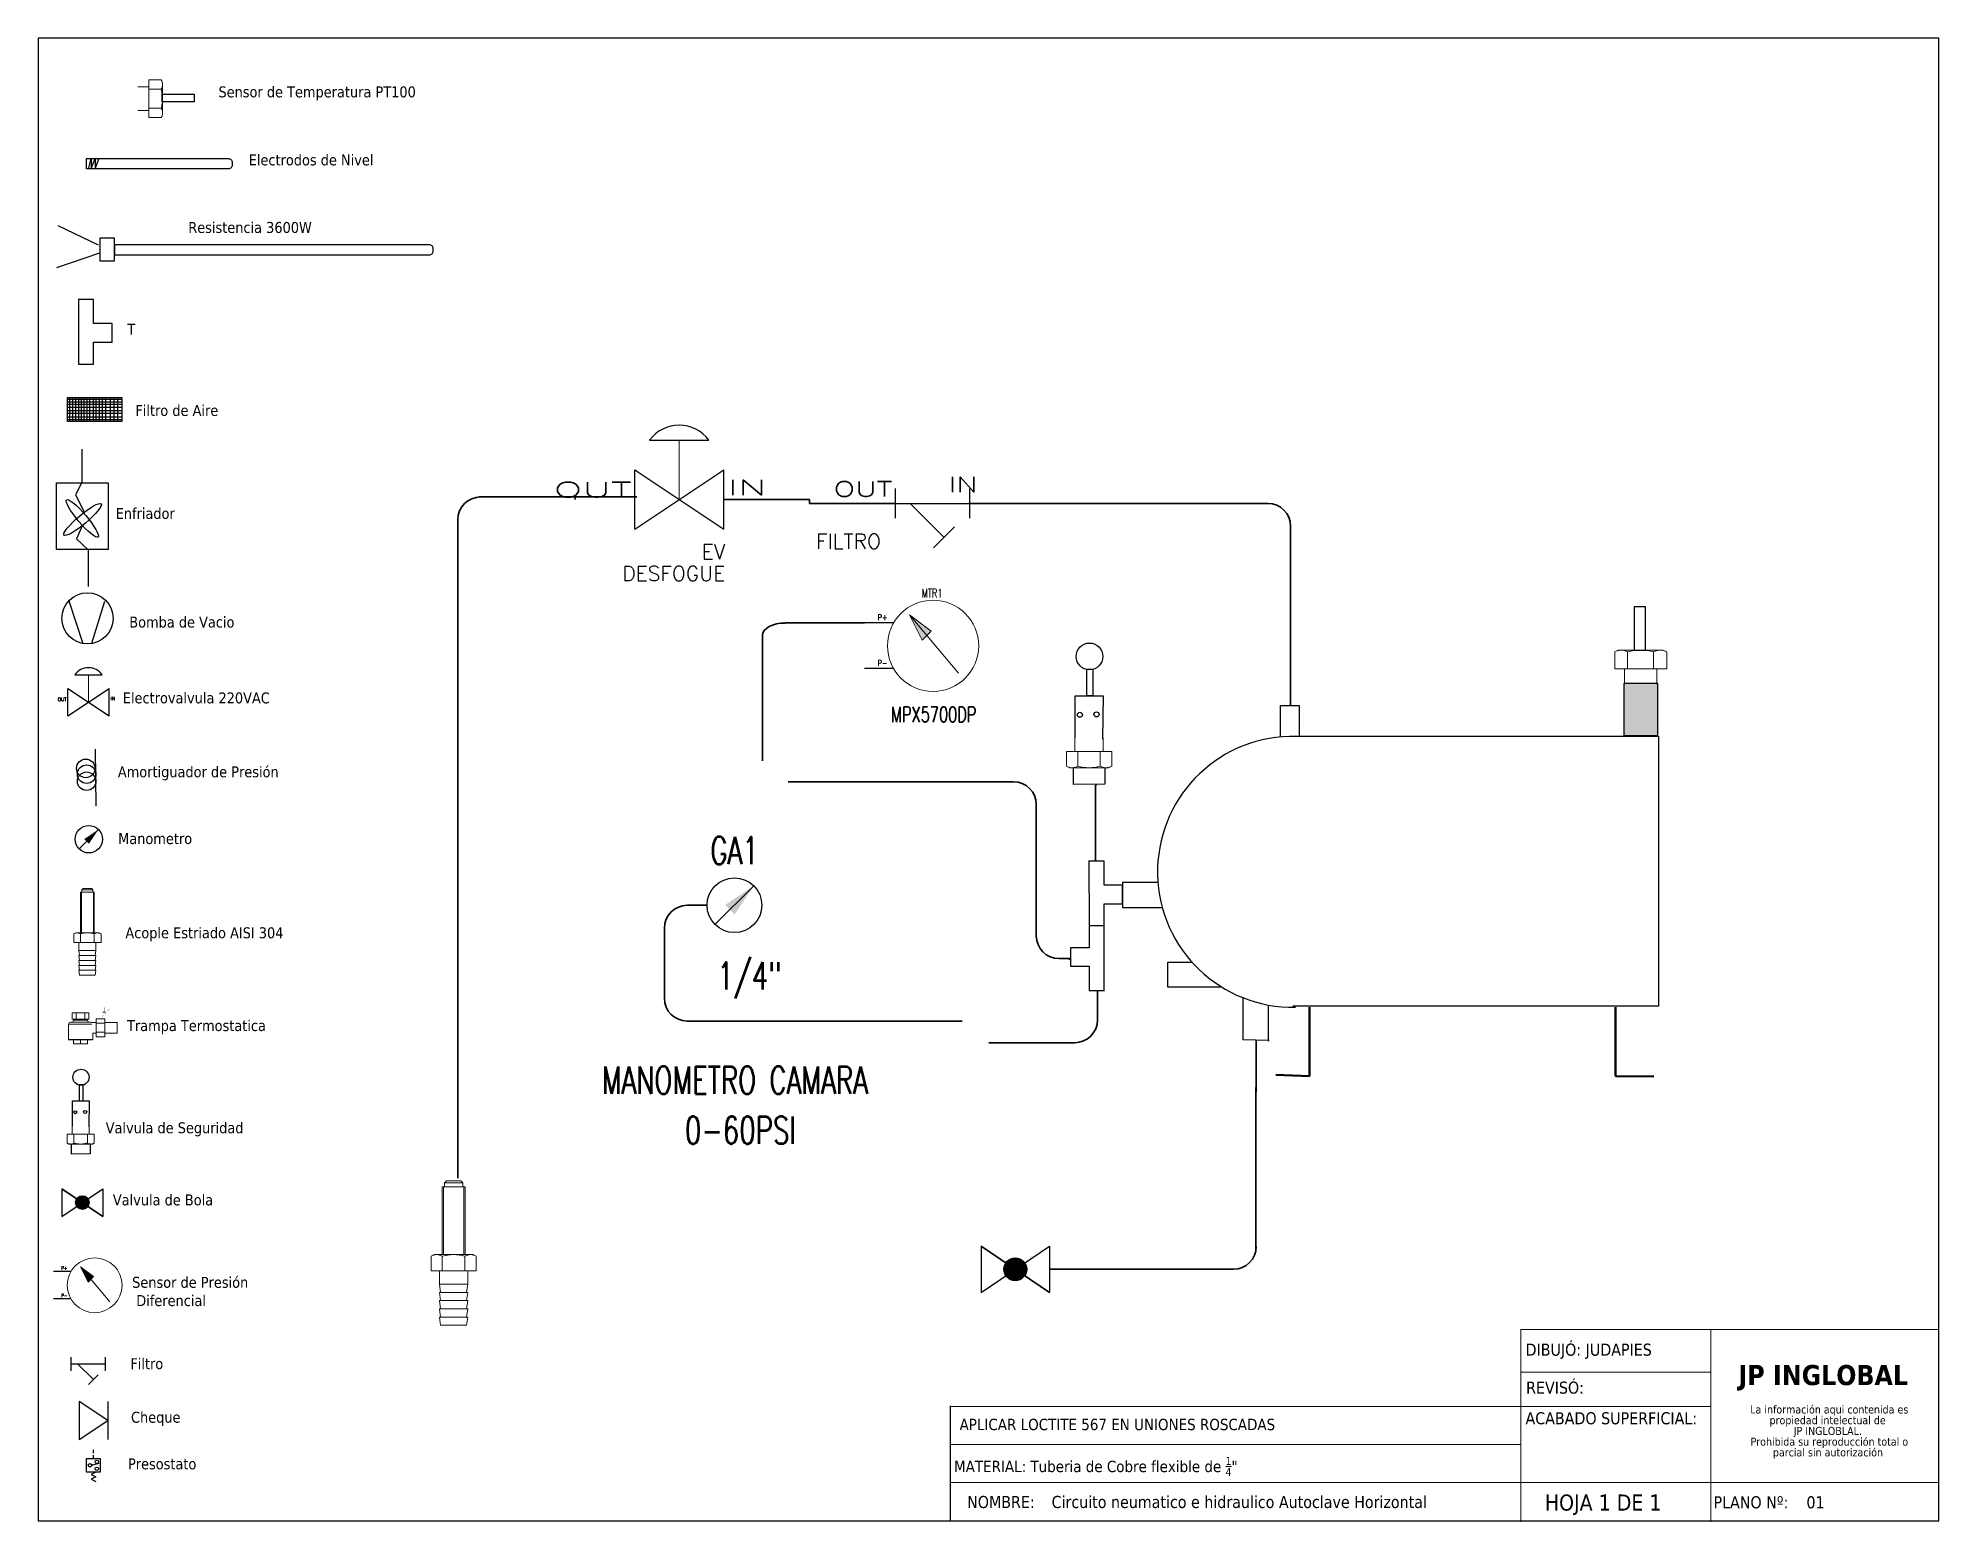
# Model space of a CAD drawing. Header units: millimetres. Extents: x 15 to 265, y 10 to 205.
import ezdxf
from ezdxf.enums import TextEntityAlignment as Align

# ---------------------------------------------------------------- set-up
doc = ezdxf.new("R2010")
doc.units = ezdxf.units.MM
doc.linetypes.add('CENTERX2', pattern=[20.32, 12.7, -2.54, 2.54, -2.54])
for name, color, linetype in [('CONTORNO', 179, 'Continuous'), ('DESC', 250, 'Continuous'), ('SYMS', 7, 'Continuous'), ('TAGS', 250, 'Continuous'), ('TERMS', 123, 'Continuous'), ('WIRENO', 250, 'Continuous')]:
    doc.layers.add(name, color=color, linetype=linetype)
doc.layers.add('WIRES', color=7, linetype='Continuous', lineweight=35)
doc.styles.add('SLDTEXTSTYLE0', font='tahoma.ttf')
doc.styles.add('SLDTEXTSTYLE1', font='')
doc.styles.get("Standard").update_dxf_attribs({"font": 'tahoma.ttf'})
doc.styles.add('WD', font='romans.shx')
doc.styles.get('SLDTEXTSTYLE1').set_extended_font_data('Tahoma', bold=True)

# ---------------------------------------------------------------- blocks, each defined once
blk = doc.blocks.new('SW_NOTE_2')
at = {"layer": 'CONTORNO', "color": 0, "char_height": 1.0583, "attachment_point": 2, "style": 'SLDTEXTSTYLE0'}
for s, insert in [('La información aqui contenida es ', (10.29, 1.34)), ('propiedad intelectual de', (10.08, -0.07)), ('JP INGLOBLAL.', (10.1, -1.48)), ('Prohibida su reproducción total o ', (10.3, -2.89)), ('parcial sin autorización', (10.12, -4.3))]:
    blk.add_mtext(s, dxfattribs=dict(at, insert=insert))
blk = doc.blocks.new('HGVA1_DIAPHRAGM_VALVE2')
at = {"color": 7, "linetype": 'Continuous', "lineweight": 0, "ltscale": 3.2258}
for p, q in [((-0.25, 0.5), (0.25, 0.5)), ((0, 0), (0, 0.5))]:
    blk.add_line(p, q, dxfattribs=at)
for p, q in [((-0.375, -0.25), (-0.375, 0.25)), ((-0.375, -0.25), (0.375, 0.25)), ((-0.375, 0.25), (0.375, -0.25)), ((0.375, -0.25), (0.375, 0.25))]:
    blk.add_line(p, q)
at = {"ltscale": 25.4, "flags": 128}
blk.add_lwpolyline([(0.25, 0.5, 0.5), (-0.25, 0.5)], format="xyb", close=True, dxfattribs=at)
at = {"style": 'WD', "flags": 1}
for tag, p in [('INST', (-0.469, 0.748)), ('LOC', (-0.469, 0.587)), ('TAG1', (-0.469, 0.378))]:
    blk.add_attdef(tag, text='', height=0.125, dxfattribs=at).set_placement(p, align=Align.RIGHT)
at = {"style": 'WD'}
blk.add_attdef('XREF', text='', height=0.0625, rotation=0.0625, dxfattribs=at).set_placement((0.518, 0.271), align=Align.TOP_CENTER)
blk.add_attdef('TERM01', text='', height=0.0625, dxfattribs=at).set_placement((-0.399, 0.018), align=Align.RIGHT)
for tag, p, height in [('X4TERM01', (-0.375, 0), 0.005), ('X1TERM02', (0.375, 0), 0.005), ('TERM02', (0.406, 0.036), 0.0625), ('RATING1', (0.388, -0.162), 0.125), ('DESC1', (0.388, -0.378), 0.125), ('DESC2', (0.388, -0.562), 0.125), ('DESC3', (0.388, -0.752), 0.125), ('WDTAGALT', (0.388, -0.907), 0.125)]:
    blk.add_attdef(tag, p, '', height=height, dxfattribs=at)
at = {"style": 'WD', "flags": 1}
for tag, p in [('WDTYPE', (-0.154, -0.127)), ('FAMILY', (-0.143, -0.17)), ('CAT', (-0.143, -0.215)), ('MFG', (-0.141, -0.246)), ('ASSYCODE', (-0.113, -0.275))]:
    blk.add_attdef(tag, text='', height=0.01, dxfattribs=at).set_placement(p, align=Align.CENTER)
blk = doc.blocks.new('HST1_STRAINER_Y_TYPE')
at = {"ltscale": 3.2258}
for p, q in [((0, 0.125), (0, -0.125)), ((0.625, 0.125), (0.625, -0.125)), ((0, 0), (0.625, 0)), ((0.125, 0), (0.412, -0.287)), ((0.324, -0.376), (0.501, -0.199))]:
    blk.add_line(p, q, dxfattribs=at)
at = {"style": 'WD', "flags": 1}
for tag, height, p in [('INST', 0.125, (0.33, 0.71)), ('LOC', 0.125, (0.306, 0.549)), ('TAG1', 0.125, (0.324, 0.34)), ('FAMILY', 0.01, (1.09, 0.044)), ('CAT', 0.01, (1.09, -0.001)), ('WDTYPE', 0.01, (1.102, -0.093)), ('MFG', 0.01, (1.092, -0.032)), ('ASSYCODE', 0.01, (1.12, -0.061))]:
    blk.add_attdef(tag, text='', height=height, dxfattribs=at).set_placement(p, align=Align.CENTER)
at = {"style": 'WD'}
for tag, height, p in [('WDTAGALT', 0.125, (0.035, 0.2)), ('TERM01', 0.0625, (-0.024, 0.018))]:
    blk.add_attdef(tag, text='', height=height, dxfattribs=at).set_placement(p, align=Align.RIGHT)
for tag, p, height in [('RATING1', (0.6, 0.18), 0.125), ('X4TERM01', (0, 0), 0.005), ('X1TERM03', (0.625, 0), 0.005), ('TERM03', (0.632, 0.013), 0.0625), ('DESC1', (-0.666, -0.258), 0.125), ('DESC2', (-0.666, -0.442), 0.125), ('X8TERM02', (0.412, -0.287), 0.005), ('TERM02', (0.447, -0.365), 0.0625), ('DESC3', (-0.666, -0.632), 0.125)]:
    blk.add_attdef(tag, p, '', height=height, dxfattribs=at)
blk.add_attdef('XREF', text='', height=0.0625, rotation=0.0625, dxfattribs=at).set_placement((0.649, -0.434), align=Align.TOP_CENTER)
blk = doc.blocks.new('PT100')
at = {"color": 7, "linetype": 'Continuous', "lineweight": 15}
for p, q in [((12.526, 10.857), (12.429, 10.857)), ((12.633, 10.919), (12.526, 10.919)), ((12.526, 10.919), (12.526, 10.837)), ((12.645, 10.897), (12.633, 10.919)), ((12.645, 10.878), (12.645, 10.897)), ((12.645, 10.754), (12.645, 10.878)), ((12.633, 10.837), (12.526, 10.837)), ((12.526, 10.837), (12.526, 10.672)), ((12.645, 10.631), (12.645, 10.754)), ((12.429, 10.652), (12.526, 10.652)), ((12.633, 10.672), (12.526, 10.672)), ((12.526, 10.672), (12.526, 10.589)), ((12.633, 10.589), (12.645, 10.612)), ((12.645, 10.612), (12.645, 10.631)), ((12.633, 10.589), (12.526, 10.589))]:
    blk.add_line(p, q, dxfattribs=at)
blk.add_lwpolyline([(12.642, 10.794), (12.922, 10.794), (12.922, 10.726), (12.642, 10.726)], close=True)
for points, knots in [([(12.633, 10.919), (12.637, 10.913), (12.64, 10.906), (12.644, 10.892), (12.645, 10.885), (12.645, 10.878)], [0, 0, 0, 0, 0.5, 0.5, 1, 1, 1, 1]), ([(12.645, 10.878), (12.645, 10.875), (12.645, 10.871), (12.644, 10.864), (12.643, 10.861), (12.64, 10.85), (12.637, 10.844), (12.633, 10.837)], [0, 0, 0, 0, 0.25, 0.25, 0.5, 0.5, 1, 1, 1, 1]), ([(12.645, 10.754), (12.645, 10.768), (12.644, 10.782), (12.64, 10.81), (12.637, 10.824), (12.633, 10.837)], [0, 0, 0, 0, 0.5, 0.5, 1, 1, 1, 1]), ([(12.633, 10.672), (12.637, 10.685), (12.64, 10.699), (12.644, 10.727), (12.645, 10.74), (12.645, 10.754)], [0, 0, 0, 0, 0.5, 0.5, 1, 1, 1, 1]), ([(12.633, 10.672), (12.637, 10.665), (12.64, 10.658), (12.644, 10.645), (12.645, 10.638), (12.645, 10.631)], [0, 0, 0, 0, 0.5, 0.5, 1, 1, 1, 1]), ([(12.645, 10.631), (12.645, 10.627), (12.645, 10.624), (12.644, 10.617), (12.643, 10.613), (12.64, 10.603), (12.637, 10.596), (12.633, 10.589)], [0, 0, 0, 0, 0.25, 0.25, 0.5, 0.5, 1, 1, 1, 1])]:
    blk.add_open_spline(points, degree=3, knots=knots, dxfattribs=at)
blk = doc.blocks.new('HGVA1_BALL_VALVE')
h = blk.add_hatch(color=256)
edge = h.paths.add_edge_path()
edge.add_arc((0, 0), 0.125, 0, 360)
at = {"ltscale": 3.2258}
for p, q in [((-0.375, 0.254), (0.375, -0.254)), ((-0.375, -0.254), (0.375, 0.254)), ((-0.375, 0.254), (-0.375, -0.254)), ((0.375, 0.254), (0.375, -0.254))]:
    blk.add_line(p, q, dxfattribs=at)
at = {"ltscale": 25.4, "flags": 128}
blk.add_lwpolyline([(0.375, 0.254), (0.375, -0.254), (-0.375, 0.254), (-0.375, -0.254)], close=True, dxfattribs=at)
at = {"ltscale": 3.2258}
blk.add_circle((0, 0), 0.125, dxfattribs=at)
at = {"ltscale": 25.4}
blk.add_circle((0, 0), 0.125, dxfattribs=at)
at = {"style": 'WD', "flags": 1}
for tag, height, p in [('LOC', 0.125, (0.011, 0.516)), ('INST', 0.125, (0.028, 0.678)), ('TAG1', 0.125, (0, 0.307)), ('FAMILY', 0.01, (-0.482, -0.121)), ('WDTYPE', 0.01, (-0.475, -0.062)), ('CAT', 0.01, (-0.482, -0.165)), ('MFG', 0.01, (-0.481, -0.197)), ('ASSYCODE', 0.01, (-0.453, -0.226))]:
    blk.add_attdef(tag, text='', height=height, dxfattribs=at).set_placement(p, align=Align.CENTER)
at = {"style": 'WD'}
blk.add_attdef('XREF', text='', height=0.0625, rotation=0.0625, dxfattribs=at).set_placement((0.541, 0.293), align=Align.TOP_CENTER)
blk.add_attdef('TERM01', text='', height=0.0625, dxfattribs=at).set_placement((-0.399, 0.018), align=Align.RIGHT)
for tag, p, height in [('X4TERM01', (-0.375, 0), 0.005), ('X8TERM02', (0, 0), 0.005), ('TERM02', (0.052, -0.037), 0.0625), ('X1TERM03', (0.375, 0), 0.005), ('TERM03', (0.406, 0.036), 0.0625), ('RATING1', (0.409, -0.162), 0.125), ('DESC1', (0.409, -0.341), 0.125), ('DESC2', (0.409, -0.525), 0.125), ('DESC3', (0.409, -0.715), 0.125), ('WDTAGALT', (0.409, -0.873), 0.125)]:
    blk.add_attdef(tag, p, '', height=height, dxfattribs=at)
blk = doc.blocks.new('HME1_PRESS_M')
blk.add_line((0.0361, -0.0879), (0.2129, 0.0889))
blk.add_circle((0.125, 0), 0.125)
blk.add_solid([(0.0821, 0.0015), (0.1255, -0.0419), (0.2129, 0.0889)])
at = {"style": 'WD', "width": 0.7}
for tag, p in [('INST', (0.125, 0.5)), ('LOC', (0.125, 0.3438)), ('TAG1', (0.125, 0.1875)), ('DESC1', (0.125, -0.3438)), ('DESC2', (0.125, -0.5)), ('DESC3', (0.125, -0.6562)), ('WDTAGALT', (0.125, -0.8125))]:
    blk.add_attdef(tag, text='', height=0.125, dxfattribs=at).set_placement(p, align=Align.CENTER)
blk.add_attdef('TERM01', text='', height=0.0625, dxfattribs=at).set_placement((-0.0322, 0.0313), align=Align.RIGHT)
for tag, p, height in [('TERM02', (0.2803, 0.0313), 0.0625), ('RATING1', (0.2812, -0.1875), 0.125)]:
    blk.add_attdef(tag, p, '', height=height, dxfattribs=at)
at = {"style": 'WD'}
for tag, p, height, flags in [('X4TERM01', (0, 0), 0.005, 1), ('WDTYPE', (0.0625, 0.0625), 0.01, 1), ('WDBLKNAM', (0.1342, 0.0008), 0.01, 9), ('X1TERM02', (0.248, 0), 0.005, 1), ('FAMILY', (0.1303, -0.0348), 0.01, 9)]:
    blk.add_attdef(tag, p, '', height=height, dxfattribs=dict(at, flags=flags))
blk.add_attdef('XREF', text='', height=0.0625, dxfattribs=at).set_placement((-0.0312, -0.125), align=Align.RIGHT)
at = {"linetype": 'Continuous', "style": 'WD', "flags": 9}
for tag, p in [('MFG', (0.1283, -0.0855)), ('CAT', (0.1303, -0.066)), ('ASSYCODE', (0.1305, -0.1028))]:
    blk.add_attdef(tag, p, '', height=0.01, dxfattribs=at)
blk = doc.blocks.new('Acople Estriado')
at = {"color": 7, "linetype": 'Continuous', "lineweight": 15}
for p, q in [((6.78, 5.633), (6.78, 5.138)), ((6.78, 5.633), (6.947, 5.633)), ((6.811, 5.678), (6.796, 5.663)), ((6.796, 5.663), (6.796, 5.633)), ((6.931, 5.663), (6.796, 5.663)), ((6.811, 5.678), (6.916, 5.678)), ((6.931, 5.663), (6.916, 5.678)), ((6.931, 5.633), (6.931, 5.663)), ((6.947, 5.138), (6.947, 5.633)), ((6.721, 5.138), (6.699, 5.126)), ((6.699, 5.126), (6.699, 5.019)), ((6.699, 5.019), (6.781, 5.019)), ((6.74, 5.138), (6.721, 5.138)), ((6.864, 5.138), (6.74, 5.138)), ((6.761, 5.019), (6.761, 4.922)), ((6.781, 5.126), (6.781, 5.019)), ((6.781, 5.019), (6.946, 5.019)), ((6.988, 5.138), (6.864, 5.138)), ((6.946, 5.126), (6.946, 5.019)), ((6.946, 5.019), (7.029, 5.019)), ((6.967, 4.922), (6.967, 5.019)), ((7.007, 5.138), (6.988, 5.138)), ((7.029, 5.126), (7.007, 5.138)), ((7.029, 5.126), (7.029, 5.019)), ((6.761, 4.922), (6.769, 4.862)), ((6.864, 4.922), (6.761, 4.922)), ((6.761, 4.862), (6.769, 4.802)), ((6.864, 4.862), (6.761, 4.862)), ((6.967, 4.922), (6.864, 4.922)), ((6.967, 4.862), (6.864, 4.862)), ((6.959, 4.862), (6.967, 4.922)), ((6.959, 4.802), (6.967, 4.862)), ((6.761, 4.802), (6.769, 4.742)), ((6.864, 4.802), (6.761, 4.802)), ((6.761, 4.742), (6.769, 4.682)), ((6.864, 4.742), (6.761, 4.742)), ((6.967, 4.802), (6.864, 4.802)), ((6.967, 4.742), (6.864, 4.742)), ((6.959, 4.742), (6.967, 4.802)), ((6.959, 4.682), (6.967, 4.742)), ((6.761, 4.682), (6.769, 4.622)), ((6.864, 4.682), (6.761, 4.682)), ((6.864, 4.622), (6.769, 4.622)), ((6.967, 4.682), (6.864, 4.682)), ((6.959, 4.622), (6.864, 4.622)), ((6.959, 4.622), (6.967, 4.682))]:
    blk.add_line(p, q, dxfattribs=at)
at = {"color": 7, "linetype": 'Continuous', "lineweight": 0}
for p, q in [((6.79, 5.633), (6.79, 5.138)), ((6.938, 5.633), (6.938, 5.138))]:
    blk.add_line(p, q, dxfattribs=at)
at = {"color": 7, "linetype": 'Continuous', "lineweight": 15}
for points, knots in [([(6.699, 5.126), (6.706, 5.13), (6.712, 5.133), (6.726, 5.137), (6.733, 5.138), (6.74, 5.138)], [0, 0, 0, 0, 0.5, 0.5, 1, 1, 1, 1]), ([(6.74, 5.138), (6.744, 5.138), (6.747, 5.138), (6.754, 5.137), (6.757, 5.136), (6.768, 5.133), (6.775, 5.13), (6.781, 5.126)], [0, 0, 0, 0, 0.25, 0.25, 0.5, 0.5, 1, 1, 1, 1]), ([(6.864, 5.138), (6.85, 5.138), (6.836, 5.137), (6.808, 5.133), (6.795, 5.13), (6.781, 5.126)], [0, 0, 0, 0, 0.5, 0.5, 1, 1, 1, 1]), ([(6.946, 5.126), (6.933, 5.13), (6.919, 5.133), (6.892, 5.137), (6.878, 5.138), (6.864, 5.138)], [0, 0, 0, 0, 0.5, 0.5, 1, 1, 1, 1]), ([(6.946, 5.126), (6.953, 5.13), (6.96, 5.133), (6.974, 5.137), (6.981, 5.138), (6.988, 5.138)], [0, 0, 0, 0, 0.5, 0.5, 1, 1, 1, 1]), ([(6.988, 5.138), (6.991, 5.138), (6.995, 5.138), (7.002, 5.137), (7.005, 5.136), (7.015, 5.133), (7.022, 5.13), (7.029, 5.126)], [0, 0, 0, 0, 0.25, 0.25, 0.5, 0.5, 1, 1, 1, 1])]:
    blk.add_open_spline(points, degree=3, knots=knots, dxfattribs=at)
blk = doc.blocks.new('Trampo')
for points in [[(117.7, 258.3), (117.2, 257.8), (116.2, 257.8), (115.7, 257.3), (115.7, 256.3), (117.7, 256.3), (117.7, 256.3), (115.6, 256.3), (115.6, 257.3), (116.2, 257.9), (117.2, 257.9), (117.7, 258.4), (117.7, 258.9), (117.2, 259.3), (116.2, 259.3), (115.7, 258.8), (115.6, 258.9), (116.2, 259.4), (117.2, 259.4), (117.7, 258.9)], [(117.2, 260.5), (116.2, 260.5), (116.2, 260.5), (116.6, 260.5), (116.6, 263.5), (116.2, 263), (116.1, 263.1), (116.7, 263.6), (116.7, 263.6), (116.7, 260.5), (117.2, 260.5)], [(119.7, 262.2), (119, 260.7), (118.9, 260.7), (119.6, 262.2)], [(120.5, 262.2), (119.7, 260.7), (119.6, 260.7), (120.4, 262.2)]]:
    blk.add_hatch(color=7).paths.add_polyline_path(points)
at = {"color": 7, "linetype": 'Continuous', "lineweight": 15}
for points in [[(90.5, 251.1), (90.5, 239.8), (90.5, 239.8)], [(92, 252.5), (106.7, 252.5), (106.7, 252.5)], [(93.1, 259.5), (105.5, 259.5), (105.5, 254.7), (93.1, 254.7)], [(93.1, 254.7), (93.1, 259.5), (93.1, 259.5)], [(94.2, 254.7), (94.2, 254), (94.2, 254)], [(96.2, 254.7), (96.2, 259.5), (96.2, 259.5)], [(102.4, 254.7), (102.4, 259.5), (102.4, 259.5)], [(104.5, 254), (104.5, 254.7), (104.5, 254.7)], [(110.7, 252.3), (107.4, 252.3), (107.4, 252.3)], [(117, 255), (110.7, 255), (110.7, 241.9), (117, 241.9)], [(117, 251.8), (110.7, 251.8), (110.7, 251.8)], [(117, 255), (117, 241.9), (117, 241.9)], [(126.1, 252.3), (117, 252.3), (117, 252.3)], [(126.1, 252.3), (126.1, 244.6), (126.1, 244.6)], [(107.9, 239.7), (90.7, 239.7), (90.7, 239.7)], [(104.5, 239.7), (104.5, 236.7), (94.2, 236.7), (94.2, 239.7)], [(99.3, 239.7), (99.3, 236.7), (99.3, 236.7)], [(108.2, 239.8), (108.2, 244.6), (108.2, 244.6)], [(108.2, 244.6), (110.7, 244.6), (110.7, 244.6)], [(117, 245.2), (110.7, 245.2), (110.7, 245.2)], [(117, 244.6), (126.1, 244.6), (126.1, 244.6)]]:
    blk.add_lwpolyline(points, dxfattribs=at)
at = {"color": 8, "linetype": 'Continuous', "lineweight": 15}
for points in [[(107.6, 251.1), (90.5, 251.1), (90.5, 251.1)], [(94.2, 254), (104.5, 254), (104.5, 254)], [(90.5, 239.8), (108.2, 239.8), (108.2, 239.8)]]:
    blk.add_lwpolyline(points, dxfattribs=at)
at = {"color": 7, "linetype": 'Continuous', "lineweight": 20}
blk.add_lwpolyline([(115.6, 260), (117.7, 260), (117.7, 260)], dxfattribs=at)
at = {"color": 7, "linetype": 'Continuous', "lineweight": 15}
for points in [[(91.9, 252.5), (91.1, 252.5), (90.5, 251.9), (90.5, 251.1)], [(92.7, 252.5), (93.5, 252.5), (94.1, 253.2), (94.1, 254)], [(104.5, 254), (104.5, 253.2), (105.1, 252.5), (105.9, 252.5)], [(107.4, 252.3), (107.1, 252.5), (106.9, 252.5), (106.6, 252.5)], [(90.5, 239.9), (90.5, 239.7), (90.6, 239.7), (90.7, 239.7)], [(107.9, 239.7), (108, 239.7), (108.1, 239.7), (108.1, 239.9)]]:
    blk.add_open_spline(points, degree=3, dxfattribs=at)
blk = doc.blocks.new('Valvula Tipo Anillo')
for p, q in [((7.88, 11.213), (7.88, 11.519)), ((7.88, 11.519), (8.084, 11.519)), ((8.084, 11.519), (8.079, 11.203))]:
    blk.add_line(p, q)
at = {"color": 7, "linetype": 'Continuous', "lineweight": 15}
for p, q in [((7.816, 11.006), (7.816, 11.113)), ((7.898, 11.113), (7.816, 11.113)), ((7.878, 11.21), (7.878, 11.113)), ((7.898, 11.006), (7.898, 11.113)), ((8.063, 11.113), (7.898, 11.113)), ((8.063, 11.006), (8.063, 11.113)), ((8.146, 11.113), (8.063, 11.113)), ((8.084, 11.113), (8.084, 11.21)), ((8.146, 11.006), (8.146, 11.113)), ((7.816, 11.006), (7.838, 10.994)), ((7.838, 10.994), (7.857, 10.994)), ((7.857, 10.994), (7.981, 10.994)), ((7.981, 10.994), (8.105, 10.994)), ((8.105, 10.994), (8.124, 10.994)), ((8.124, 10.994), (8.146, 11.006))]:
    blk.add_line(p, q, dxfattribs=at)
for points in [[(7.962, 11.521), (8.01, 11.521), (8.01, 11.713), (7.962, 11.713)], [(8.097, 10.995), (8.097, 10.873), (7.867, 10.871), (7.867, 10.993)]]:
    blk.add_lwpolyline(points, close=True)
for centre, radius in [((7.984, 11.807), 0.0981), ((7.914, 11.381), 0.0185), ((8.035, 11.384), 0.0185)]:
    blk.add_circle(centre, radius)
for points, knots in [([(7.857, 10.994), (7.854, 10.994), (7.85, 10.994), (7.843, 10.995), (7.84, 10.996), (7.829, 10.999), (7.823, 11.002), (7.816, 11.006)], [0, 0, 0, 0, 0.25, 0.25, 0.5, 0.5, 1, 1, 1, 1]), ([(7.898, 11.006), (7.892, 11.002), (7.885, 10.999), (7.871, 10.995), (7.864, 10.994), (7.857, 10.994)], [0, 0, 0, 0, 0.5, 0.5, 1, 1, 1, 1]), ([(7.898, 11.006), (7.912, 11.002), (7.926, 10.999), (7.953, 10.995), (7.967, 10.994), (7.981, 10.994)], [0, 0, 0, 0, 0.5, 0.5, 1, 1, 1, 1]), ([(7.981, 10.994), (7.995, 10.994), (8.009, 10.995), (8.036, 10.999), (8.05, 11.002), (8.063, 11.006)], [0, 0, 0, 0, 0.5, 0.5, 1, 1, 1, 1]), ([(8.105, 10.994), (8.101, 10.994), (8.098, 10.994), (8.091, 10.995), (8.087, 10.996), (8.077, 10.999), (8.07, 11.002), (8.063, 11.006)], [0, 0, 0, 0, 0.25, 0.25, 0.5, 0.5, 1, 1, 1, 1]), ([(8.146, 11.006), (8.139, 11.002), (8.132, 10.999), (8.119, 10.995), (8.112, 10.994), (8.105, 10.994)], [0, 0, 0, 0, 0.5, 0.5, 1, 1, 1, 1])]:
    blk.add_open_spline(points, degree=3, knots=knots, dxfattribs=at)
blk = doc.blocks.new('HMT1_DIFFERENTIAL_PRESSURE_GAUGE')
blk.add_hatch(color=7).paths.add_polyline_path([(-0.26, 0.34), (-0.12, 0.06), (-0.02, 0.16)])
for p, q in [((-0.437, 0.25), (-0.75, 0.25)), ((-0.437, -0.25), (-0.75, -0.25))]:
    blk.add_line(p, q)
at = {"color": 7, "linetype": 'Continuous', "lineweight": 0, "ltscale": 645.15999}
for p, q in [((-0.26, 0.34), (0.28, -0.3)), ((-0.26, 0.34), (-0.12, 0.06)), ((-0.26, 0.34), (-0.02, 0.16)), ((-0.12, 0.06), (-0.02, 0.16))]:
    blk.add_line(p, q, dxfattribs=at)
at = {"color": 255, "linetype": 'Continuous', "lineweight": 0, "ltscale": 25.4, "flags": 128}
blk.add_lwpolyline([(-0.26, 0.34), (-0.12, 0.06), (-0.02, 0.16)], close=True, dxfattribs=at)
at = {"color": 7, "linetype": 'Continuous', "lineweight": 0, "ltscale": 645.15999}
blk.add_circle((0, 0), 0.5, dxfattribs=at)
at = {"style": 'WD', "width": 0.7}
for tag, p in [('INST', (-0.01, 0.781)), ('TAG1', (-0.01, 0.531)), ('LOC', (-0.01, 0.656)), ('DESC1', (0.021, -0.625)), ('DESC2', (0.021, -0.75)), ('DESC3', (0.021, -0.875)), ('WDTAGALT', (0.021, -1))]:
    blk.add_attdef(tag, text='', height=0.0938, dxfattribs=at).set_placement(p, align=Align.CENTER)
at = {"style": 'WD'}
for tag, p, height, flags in [('X4TERM01', (-0.75, 0.25), 0.005, 1), ('X1TERM03', (0.5, 0), 0.005, 1), ('WDBLKNAM', (-0.209, -0.188), 0.01, 9), ('FAMILY', (-0.208, -0.062), 0.01, 9), ('X4TERM02', (-0.75, -0.25), 0.005, 1)]:
    blk.add_attdef(tag, p, '', height=height, dxfattribs=dict(at, flags=flags))
at = {"style": 'WD', "width": 0.7}
for tag, p in [('TERM01', (-0.5, 0.281)), ('TERM02', (-0.5, -0.219))]:
    blk.add_attdef(tag, text='', height=0.0625, dxfattribs=at).set_placement(p, align=Align.RIGHT)
for tag, p, height in [('TERM03', (0.531, 0.031), 0.0625), ('RATING1', (0.469, -0.375), 0.0938)]:
    blk.add_attdef(tag, p, '', height=height, dxfattribs=at)
at = {"linetype": 'Continuous', "style": 'WD', "flags": 9}
for tag, p in [('ASSYCODE', (-0.208, -0.156)), ('CAT', (-0.208, -0.094)), ('MFG', (-0.208, -0.125))]:
    blk.add_attdef(tag, p, '', height=0.01, dxfattribs=at)
at = {"style": 'WD'}
blk.add_attdef('XREF', text='', height=0.0625, dxfattribs=at).set_placement((-0.438, -0.406), align=Align.RIGHT)
at = {"flags": 1}
blk.add_attdef('WDTYPE', (-0.219, -0.25), '', height=0.01, dxfattribs=at)
blk = doc.blocks.new('HVL1_PRESS_SW')
for p, q in [((-0.031, -0.126), (-0.031, 0.125)), ((-0.031, 0.125), (0.219, 0.125)), ((0.061, 0.005), (0.198, 0.04)), ((0.094, 0.222), (0.094, 0.282)), ((0.094, 0.125), (0.094, 0.188)), ((0.219, 0.125), (0.219, -0.126)), ((0.219, -0.126), (-0.031, -0.126)), ((0.135, -0.126), (0.052, -0.167)), ((0.052, -0.167), (0.135, -0.209)), ((0.135, -0.209), (0.052, -0.251)), ((0.052, -0.251), (0.135, -0.293))]:
    blk.add_line(p, q)
for centre in [(0.032, 0), (0.156, 0.063), (0.156, -0.063)]:
    blk.add_circle(centre, 0.0314)
at = {"style": 'WD', "width": 0.7}
for tag, height, p in [('INST', 0.125, (-0.062, 0.5)), ('LOC', 0.125, (-0.062, 0.344)), ('TAG1', 0.125, (-0.062, 0.188)), ('TERM01', 0.0625, (-0.062, 0.031)), ('DESC1', 0.125, (-0.062, -0.281)), ('DESC2', 0.125, (-0.062, -0.438)), ('RATING1', 0.125, (0.775, -0.281)), ('WDTAGALT', 0.125, (-0.062, -0.75)), ('DESC3', 0.125, (-0.062, -0.594))]:
    blk.add_attdef(tag, text='', height=height, dxfattribs=at).set_placement(p, align=Align.RIGHT)
at = {"style": 'WD'}
for tag, p, height, flags in [('WDBLKNAM', (0.405, 0.344), 0.01, 9), ('X4TERM01', (0, 0), 0.005, 1), ('WDTYPE', (0.062, 0.062), 0.01, 1), ('X2TERM04', (0.094, 0.281), 0.005, 1), ('X1TERM02', (0.187, 0.063), 0.005, 1), ('FAMILY', (0.406, 0.312), 0.01, 9), ('X1TERM03', (0.187, -0.063), 0.005, 1)]:
    blk.add_attdef(tag, p, '', height=height, dxfattribs=dict(at, flags=flags))
at = {"style": 'WD', "width": 0.7}
for tag, p in [('TERM04', (0.125, 0.25)), ('TERM02', (0.25, 0.094)), ('TERM03', (0.25, -0.031))]:
    blk.add_attdef(tag, p, '', height=0.0625, dxfattribs=at)
at = {"linetype": 'Continuous', "style": 'WD', "flags": 9}
for tag, p in [('ASSYCODE', (0.406, 0.219)), ('CAT', (0.406, 0.281)), ('MFG', (0.406, 0.25))]:
    blk.add_attdef(tag, p, '', height=0.01, dxfattribs=at)
at = {"style": 'WD', "width": 0.7}
blk.add_attdef('TERM05', text='', height=0.0625, dxfattribs=at).set_placement((0.125, -0.406), align=Align.CENTER)
at = {"style": 'WD'}
blk.add_attdef('XREF', (0.281, -0.375), '', height=0.0625, dxfattribs=at)
blk = doc.blocks.new('ColaMarrano')
at = {"layer": 'WIRENO'}
blk.add_line((96.3, 200.92), (96.42, 188.45), dxfattribs=at)
for centre in [(94.22, 196.73), (94.4, 195.47), (94.4, 193.92)]:
    blk.add_circle(centre, 2.03, dxfattribs=at)
blk = doc.blocks.new('HDI1')
for p, q in [((0.0469, 0), (-0.0469, 0.0625)), ((-0.0469, 0.0625), (-0.0469, -0.0625)), ((-0.0469, -0.0625), (0.0469, 0)), ((0.0469, 0.0625), (0.0469, -0.0625))]:
    blk.add_line(p, q)
at = {"style": 'WD'}
for tag, width, p in [('INST', 0.7, (0, 0.8883)), ('LOC', 0.7, (0, 0.7187)), ('DESC1', 0.7, (0, 0.5625)), ('DESC2', 0.7, (0, 0.4062)), ('RATING1', 0.9, (0.0055, 0.0938))]:
    blk.add_attdef(tag, text='', height=0.125, dxfattribs=dict(at, width=width)).set_placement(p, align=Align.CENTER)
blk.add_attdef('TAG1', text='', height=0.125, dxfattribs=at).set_placement((0, 0.25), align=Align.CENTER)
for tag, p, height, flags in [('WDBLKNAM', (0.2047, 0.1329), 0.01, 9), ('FAMILY', (0.2047, 0.1523), 0.01, 9), ('X4TERM01', (-0.0469, 0), 0.0125, 1), ('X1TERM02', (0.0469, 0), 0.0125, 1)]:
    blk.add_attdef(tag, p, '', height=height, dxfattribs=dict(at, flags=flags))
at = {"linetype": 'Continuous', "style": 'WD', "flags": 9}
for tag, p in [('ASSYCODE', (0.2188, 0.0625)), ('MFG', (0.2278, 0.0887)), ('CAT', (0.2297, 0.1082))]:
    blk.add_attdef(tag, text='', height=0.01, dxfattribs=at).set_placement(p, align=Align.CENTER)
at = {"linetype": 'Continuous', "style": 'WD', "flags": 8}
blk.add_attdef('TERM01', text='', height=0.125, dxfattribs=at).set_placement((-0.125, -0.0312), align=Align.TOP_RIGHT)
blk.add_attdef('TERM02', text='', height=0.125, dxfattribs=at).set_placement((0.1094, -0.0314), align=Align.TOP_LEFT)
at = {"style": 'WD', "width": 0.9}
blk.add_attdef('RATING2', text='', height=0.125, dxfattribs=at).set_placement((0.0055, -0.1876), align=Align.TOP_CENTER)
blk = doc.blocks.new('Bomba Vacio')
at = {"layer": 'WIRENO'}
for p, q in [((222.52, 152.69), (218.83, 163.9)), ((224.82, 152.84), (228.2, 163.9))]:
    blk.add_line(p, q, dxfattribs=at)
blk.add_circle((223.65, 159.36), 6.72, dxfattribs=at)
blk = doc.blocks.new('Cooler')
at = {"layer": 'WIRENO'}
for p, q in [((61.05, 155.36), (61.05, 161.29)), ((60.91, 155.36), (59.87, 153.28)), ((59.87, 153.28), (61.37, 150.31)), ((61.09, 147.98), (60.01, 145.56)), ((60.01, 145.56), (62.09, 143.63)), ((62.09, 143.63), (62.09, 137.25))]:
    blk.add_line(p, q, dxfattribs=at)
blk.add_lwpolyline([(56.51, 155.41), (65.57, 155.41), (65.57, 143.72), (56.51, 143.72)], close=True, dxfattribs=at)
for centre, major_axis in [((61.09, 148.97), (-3.26, -2.75)), ((61.05, 149.16), (2.75, -3.26))]:
    blk.add_ellipse(centre, major_axis=major_axis, ratio=0.188132, dxfattribs=at)
blk = doc.blocks.new('Filtro')
at = {"layer": 'WIRENO'}
for p, q in [((95.97, 119.72), (103.12, 119.72)), ((95.97, 119.41), (103.12, 119.41)), ((95.97, 119.07), (103.12, 119.07)), ((95.97, 118.71), (103.12, 118.71)), ((95.97, 118.27), (103.12, 118.27)), ((95.97, 117.88), (103.12, 117.88)), ((96.25, 119.99), (96.25, 116.83)), ((96.62, 119.95), (96.62, 116.79)), ((97.03, 119.95), (97.03, 116.79)), ((97.4, 119.95), (97.4, 116.79)), ((97.77, 119.99), (97.77, 116.83)), ((98.1, 119.99), (98.1, 116.83)), ((98.51, 119.99), (98.51, 116.83)), ((98.88, 119.95), (98.88, 116.79)), ((99.33, 119.99), (99.33, 116.83)), ((99.7, 119.99), (99.7, 116.83)), ((100.11, 119.99), (100.11, 116.83)), ((100.52, 119.99), (100.52, 116.83)), ((100.98, 119.99), (100.98, 116.83)), ((101.59, 119.99), (101.59, 116.83)), ((102.04, 119.99), (102.04, 116.83)), ((102.54, 119.99), (102.54, 116.83)), ((95.97, 117.41), (103.12, 117.41)), ((95.97, 117.08), (103.12, 117.08))]:
    blk.add_line(p, q, dxfattribs=at)
blk.add_lwpolyline([(95.95, 119.98), (103.11, 119.98), (103.11, 116.82), (95.95, 116.82)], close=True, dxfattribs=at)
blk = doc.blocks.new('TT')
at = {"layer": 'WIRENO'}
for p, q in [((59.03, 150.75), (59.05, 142.17)), ((61.02, 150.66), (59.05, 150.66)), ((61.02, 147.48), (61.02, 150.66)), ((63.45, 147.48), (61.02, 147.48)), ((61.02, 142.17), (61.02, 145.05)), ((61.02, 145.05), (63.45, 145.05)), ((63.45, 145.05), (63.45, 147.48)), ((59.05, 142.17), (61.02, 142.17))]:
    blk.add_line(p, q, dxfattribs=at)
blk = doc.blocks.new('Resistencia')
at = {"layer": 'WIRENO'}
for p, q in [((112.31, 58.18), (107.01, 60.71)), ((112.43, 57.1), (106.77, 55.17))]:
    blk.add_line(p, q, dxfattribs=at)
blk.add_lwpolyline([(114.4, 59.08), (112.46, 59.08), (112.46, 56.11), (114.4, 56.11)], close=True, dxfattribs=at)
blk.add_lwpolyline([(155.82, 58.21), (114.4, 58.21), (114.4, 56.89), (155.82, 56.89, 0.414214), (156.32, 57.39), (156.32, 57.71, 0.414214)], format="xyb", close=True, dxfattribs=at)
blk = doc.blocks.new('Nivel')
at = {"layer": 'WIRENO'}
for p, q in [((103.38, 60.01), (103.74, 61.39)), ((103.74, 61.39), (103.74, 60.1)), ((103.74, 60.1), (104.25, 61.39)), ((104.25, 61.39), (104.25, 60.07)), ((104.25, 60.07), (104.74, 61.36))]:
    blk.add_line(p, q, dxfattribs=at)
blk.add_lwpolyline([(103.12, 61.39), (121.77, 61.39, -0.414214), (122.27, 60.89), (122.27, 60.54, -0.414214), (121.77, 60.04), (103.12, 60.04)], format="xyb", close=True, dxfattribs=at)
blk = doc.blocks.new('WDDOT')
for radius in [0.03, 0.0187, 0.00929]:
    blk.add_circle((0, 0), radius)

msp = doc.modelspace()

# ---------------------------------------------------------------- hatches: boundary and pattern name
at = {"layer": 'WIRENO'}
h = msp.add_hatch(color=7, dxfattribs=at)
h.dxf.hatch_style = 1
h.paths.add_polyline_path([(228.02, 120.12), (223.55, 120.12), (223.55, 113.27), (228.02, 113.27)])

# ---------------------------------------------------------------- linework, layer by layer
at = {"color": 7, "linetype": 'Continuous'}
for p, q in [((265, 205), (15, 205)), ((15, 205), (15, 10)), ((265, 10), (265, 205)), ((15, 10), (265, 10))]:
    msp.add_line(p, q, dxfattribs=at)
for p, q in [((177.62, 113), (177.62, 113.03)), ((179.6, 113.18), (228.13, 113.18)), ((179.6, 113.17), (179.6, 113.18)), ((179.6, 113.17), (179.6, 113.17)), ((228.13, 113.18), (228.13, 79.97)), ((228.13, 77.7), (180.02, 77.7)), ((228.13, 79.97), (228.13, 78.84)), ((228.13, 78.84), (228.13, 77.7))]:
    msp.add_line(p, q)
at = {"lineweight": 50}
for p, q in [((182.23, 77.57), (182.23, 68.51)), ((222.46, 77.56), (222.46, 68.5)), ((182.23, 68.51), (177.78, 68.67)), ((222.46, 68.5), (227.49, 68.43))]:
    msp.add_line(p, q, dxfattribs=at)
at = {"color": 7, "linetype": 'CENTERX2', "lineweight": 0}
for p in [(265, 51.17), (134.96, 10)]:
    msp.add_line(p, (265, 10), dxfattribs=at)
at = {"color": 7, "linetype": 'Continuous', "lineweight": 0}
for p, q in [((264.85, 35.17), (209.97, 35.17)), ((210, 35.07), (210, 9.87)), ((235, 35.07), (235, 9.9)), ((235, 29.55), (209.97, 29.55)), ((235, 25.07), (134.99, 25.07)), ((210, 20.07), (134.99, 20.07)), ((265, 15.07), (134.99, 15.07))]:
    msp.add_line(p, q, dxfattribs=at)
at = {"color": 7, "linetype": 'Continuous', "lineweight": 30}
msp.add_line((134.98, 25.16), (134.96, 10), dxfattribs=at)
msp.add_lwpolyline([(223.55, 113.27), (228.02, 113.27), (228.02, 120.12), (223.55, 120.12)], close=True)
msp.add_arc((180.04, 95.36), 17.81, 91.4356, 271.0609)
at = {"layer": 'WIRENO'}
for p, q in [((178.41, 113.1), (178.41, 117.22)), ((178.41, 117.22), (180.84, 117.22)), ((180.84, 117.22), (180.84, 113.16)), ((157.64, 94.01), (162.3, 94)), ((157.64, 93.98), (157.64, 90.68)), ((157.64, 90.68), (162.9, 90.68)), ((163.6, 80.2), (163.6, 83.47)), ((163.6, 83.47), (166.78, 83.47)), ((166.5, 80.21), (163.6, 80.2)), ((166.47, 80.22), (170.65, 80.22)), ((170.65, 80.22), (170.68, 80.22)), ((170.68, 80.22), (170.68, 80.22)), ((173.48, 73.26), (173.48, 78.79)), ((176.84, 73.11), (176.84, 77.74)), ((176.92, 73.19), (173.48, 73.26))]:
    msp.add_line(p, q, dxfattribs=at)
at = {"layer": 'WIRES'}
for p, q in [((72.99, 144.66), (85.62, 144.66)), ((84.74, 144.66), (93.75, 144.66)), ((85.62, 144.66), (85.62, 144.31)), ((116.45, 144.33), (105.18, 144.33)), ((116.45, 143.81), (116.45, 144.33)), ((127.73, 143.81), (116.45, 143.81)), ((137.48, 143.81), (176.73, 143.81)), ((70.21, 55.07), (70.21, 141.66)), ((179.73, 140.81), (179.73, 117.21)), ((113.27, 128.08), (123.71, 128.08)), ((110.27, 109.95, 28.89), (110.27, 126.48, 2.54)), ((113.67, 107.21, 0.03), (143.28, 107.21, 0)), ((154.05, 96.77), (154.05, 106.76)), ((154.05, 106.76), (154.21, 106.76)), ((146.28, 104.21), (146.28, 86.95)), ((102.99, 90.96), (100.38, 90.96)), ((97.38, 87.96), (97.38, 78.73)), ((149.28, 83.95), (150.65, 83.95)), ((150.65, 83.95), (150.65, 83.79)), ((154.34, 75.89), (154.34, 79.76)), ((100.38, 75.73), (136.53, 75.73)), ((140.06, 72.89), (151.34, 72.89)), ((175.21, 66.39), (175.21, 73.19)), ((175.16, 45.54), (175.16, 66.99)), ((148.02, 43.1), (172.21, 43.1))]:
    msp.add_line(p, q, dxfattribs=at)
for centre, start, end in [((73.21, 141.66), 90, 180), ((176.73, 140.81), 0, 90), ((100.38, 87.96), 90, 180), ((149.28, 86.95), 180, 270), ((100.38, 78.73), 180, 270), ((151.34, 75.89), 270, 0), ((172.21, 46.1), 270, 0)]:
    msp.add_arc(centre, 3, start, end, dxfattribs=at)
at = {"layer": 'WIRES', "extrusion": (0, 0.847087, 0.531454)}
msp.add_arc((-113.27, -65.07, 108.49), 3, 270, 0, dxfattribs=at)
at = {"layer": 'WIRES', "extrusion": (0.000839269, 0, 1)}
msp.add_arc((143.28, 104.21, 0.12), 3, 0, 90, dxfattribs=at)

# ---------------------------------------------------------------- block references
for name, p, xscale, yscale, zscale in [('Cooler', (-24.96, 29.96), 0.75, 0.75, 0.75), ('Valvula Tipo Anillo', (9.57, -88.85), 18, 18, 18), ('Acople Estriado', (-52.63, 31.84), 10.8, 10.8, 10.8), ('Trampo', (2.79, 30.3), 0.17928, 0.17928, 0.17928), ('Valvula Tipo Anillo', (-65.58, -59.17), 10.8, 10.8, 10.8), ('Acople Estriado', (-53.89, -47.46), 18, 18, 18)]:
    msp.add_blockref(name, p, dxfattribs=dict(xscale=xscale, yscale=yscale, zscale=zscale))
at = {"xscale": 20.736, "yscale": 20.736, "zscale": 20.736, "rotation": 90}
msp.add_blockref('PT100', (448.77, -137.69), dxfattribs=at)
at = {"layer": 'CONTORNO', "color": 7}
msp.add_blockref('SW_NOTE_2', (240.28, 23.85), dxfattribs=at)
at = {"layer": 'SYMS'}
ref = msp.add_blockref('HGVA1_DIAPHRAGM_VALVE2', (99.33, 144.33), dxfattribs=dict(at, xscale=15.6, yscale=15.6, zscale=15.6))
ref.add_attrib('DESC1', 'EV', dxfattribs={"layer": 'DESC', "height": 1.95, "style": 'WD'}).set_placement((105.38, 138.43), align=Align.TOP_RIGHT)
ref.add_attrib('DESC2', 'DESFOGUE', dxfattribs={"layer": 'DESC', "height": 1.95, "style": 'WD'}).set_placement((105.38, 135.56), align=Align.TOP_RIGHT)
ref.add_attrib('TERM01', 'OUT', dxfattribs={"layer": 'TERMS', "color": 0, "height": 2, "style": 'WD', "width": 2}).set_placement((93.1, 144.61), align=Align.RIGHT)
ref.add_attrib('TERM02', 'IN', (105.67, 144.89), dxfattribs={"layer": 'TERMS', "color": 0, "height": 2, "style": 'WD', "width": 2})
ref = msp.add_blockref('HST1_STRAINER_Y_TYPE', (127.73, 143.81), dxfattribs=dict(at, xscale=15.6, yscale=15.6, zscale=15.6))
ref.add_attrib('DESC1', 'FILTRO', dxfattribs={"layer": 'DESC', "height": 1.95, "style": 'WD'}).set_placement((117.33, 139.79), align=Align.TOP_LEFT)
ref.add_attrib('TERM01', 'OUT', dxfattribs={"layer": 'TERMS', "color": 0, "lineweight": 25, "height": 2, "style": 'WD', "width": 1.5}).set_placement((127.35, 144.1), align=Align.BOTTOM_RIGHT)
ref.add_attrib('TERM03', 'IN', dxfattribs={"layer": 'TERMS', "color": 0, "lineweight": 25, "height": 2, "style": 'WD', "width": 1.5}).set_placement((134.73, 144.69), align=Align.BOTTOM_LEFT)
for p in [(85.62, 144.66), (175.16, 66.99)]:
    msp.add_blockref('WDDOT', p, dxfattribs=at)
ref = msp.add_blockref('HMT1_DIFFERENTIAL_PRESSURE_GAUGE', (132.71, 125.08), dxfattribs=dict(at, xscale=12, yscale=12, zscale=12))
ref.add_attrib('DESC1', 'MPX5700DP', dxfattribs={"layer": 'DESC', "height": 2, "style": 'WD', "width": 0.7}).set_placement((132.8, 115.06), align=Align.CENTER)
ref.add_attrib('TAG1', 'MTR1', dxfattribs={"layer": 'TAGS', "height": 1.126, "style": 'WD', "width": 0.7}).set_placement((132.58, 131.45), align=Align.CENTER)
ref.add_attrib('TERM02', 'P-', dxfattribs={"layer": 'TERMS', "height": 0.75, "style": 'WD', "width": 0.7}).set_placement((126.71, 122.45), align=Align.RIGHT)
ref.add_attrib('TERM01', 'P+', dxfattribs={"layer": 'TERMS', "height": 0.75, "style": 'WD', "width": 0.7}).set_placement((126.71, 128.45), align=Align.RIGHT)
ref = msp.add_blockref('HGVA1_DIAPHRAGM_VALVE2', (21.64, 117.68), dxfattribs=dict(at, xscale=7.199999999999999, yscale=7.199999999999999, zscale=7.199999999999999))
ref.add_attrib('TERM01', 'OUT', dxfattribs={"layer": 'TERMS', "height": 0.45, "style": 'WD'}).set_placement((18.76, 117.82), align=Align.RIGHT)
ref.add_attrib('TERM02', 'IN', (24.56, 117.94), dxfattribs={"layer": 'TERMS', "height": 0.45, "style": 'WD'})
for name, p, xscale, yscale, zscale in [('HME1_PRESS_M', (19.88, 99.64), 14.4, 14.4, 14.4), ('HGVA1_BALL_VALVE', (20.83, 51.86), 7.199999999999999, 7.199999999999999, 7.199999999999999), ('HGVA1_BALL_VALVE', (143.52, 43.1), 12, 12, 12), ('HST1_STRAINER_Y_TYPE', (19.31, 30.66), 7.199999999999999, 7.199999999999999, 7.199999999999999), ('HDI1', (22.3, 23.22), 40, 40, 40), ('HVL1_PRESS_SW', (21.61, 17.32), 7.199999999999999, 7.199999999999999, 7.199999999999999)]:
    msp.add_blockref(name, p, dxfattribs=dict(at, xscale=xscale, yscale=yscale, zscale=zscale))
ref = msp.add_blockref('HME1_PRESS_M', (102.99, 90.96), dxfattribs=dict(at, xscale=28.8, yscale=28.8, zscale=28.8))
ref.add_attrib('TAG1', 'GA1', dxfattribs={"layer": 'TAGS', "height": 3.6, "style": 'WD', "width": 0.7}).set_placement((106.59, 96.36), align=Align.CENTER)
ref.add_attrib('DESC1', 'MANOMETRO CAMARA', dxfattribs={"layer": 'DESC', "height": 3.6, "style": 'WD', "width": 0.7}).set_placement((106.64, 66.17), align=Align.CENTER)
ref.add_attrib('DESC2', '0-60PSI', dxfattribs={"layer": 'DESC', "height": 3.6, "style": 'WD', "width": 0.7}).set_placement((107.38, 59.59), align=Align.CENTER)
ref.add_attrib('DESC3', '1/4"', dxfattribs={"layer": 'DESC', "height": 3.6, "style": 'WD', "width": 0.7}).set_placement((108.54, 79.88), align=Align.CENTER)
ref = msp.add_blockref('HMT1_DIFFERENTIAL_PRESSURE_GAUGE', (22.45, 40.99), dxfattribs=dict(at, xscale=7.199999999999999, yscale=7.199999999999999, zscale=7.199999999999999))
ref.add_attrib('TERM02', 'P-', dxfattribs={"layer": 'TERMS', "height": 0.45, "style": 'WD', "width": 0.7}).set_placement((18.85, 39.42), align=Align.RIGHT)
ref.add_attrib('TERM01', 'P+', dxfattribs={"layer": 'TERMS', "height": 0.45, "style": 'WD', "width": 0.7}).set_placement((18.85, 43.02), align=Align.RIGHT)
at = {"layer": 'WIRENO'}
for name, p, xscale, yscale, zscale in [('PT100', (-158.3, 35.71), 15, 15, 15), ('Bomba Vacio', (-90.32, 49.01), 0.5, 0.5, 0.5), ('ColaMarrano', (-35.25, -9.08), 0.6, 0.6, 0.6)]:
    msp.add_blockref(name, p, dxfattribs=dict(at, xscale=xscale, yscale=yscale, zscale=zscale))
for name, p in [('Nivel', (-81.73, 127.75)), ('TT', (-38.72, 19.96)), ('Filtro', (-77.09, 37.77)), ('TT', (94.17, -53.89))]:
    msp.add_blockref(name, p, dxfattribs=at)
at = {"layer": 'WIRENO', "color": 7}
msp.add_blockref('Resistencia', (-89.35, 119.59), dxfattribs=at)
at = {"layer": 'WIRENO', "rotation": 180}
msp.add_blockref('TT', (214.24, 230.42), dxfattribs=at)

# ---------------------------------------------------------------- texts
at = {"char_height": 1.44, "attachment_point": 1}
for s, insert in [('\\A1;Sensor de Temperatura PT100', (38.73, 198.64)), ('\\A1;Electrodos de Nivel', (42.71, 189.69)), ('\\A1;Resistencia 3600W', (34.76, 180.81)), ('\\A1;T', (26.76, 167.42)), ('\\A1;Filtro de Aire', (27.8, 156.75)), ('\\A1;Enfriador', (25.21, 143.21)), ('\\A1;Bomba de Vacio', (27, 128.92)), ('\\A1;Electrovalvula 220VAC', (26.15, 118.95)), ('\\A1;Amortiguador de Presión', (25.5, 109.23)), ('\\A1;Manometro', (25.54, 100.45)), ('\\A1;Acople Estriado AISI 304', (26.49, 88.06)), ('\\A1;Trampa Termostatica', (26.7, 75.86)), ('\\A1;Valvula de Seguridad', (23.9, 62.42)), ('\\A1;Valvula de Bola', (24.84, 52.94)), ('\\A1;Sensor de Presión\\P Diferencial', (27.38, 42.1)), ('\\A1;Filtro', (27.14, 31.4)), ('\\A1;Cheque', (27.23, 24.36)), ('\\A1;Presostato', (26.83, 18.23))]:
    msp.add_mtext_dynamic_manual_height_columns(s, width=44.8708, gutter_width=1, heights=[0], dxfattribs=dict(at, insert=insert))
at = {"color": 7, "linetype": 'Continuous', "lineweight": 0, "attachment_point": 1, "style": 'SLDTEXTSTYLE0'}
for s, insert, char_height in [('REVISÓ:', (210.7, 28.33), 1.587), ('\\A1;APLICAR LOCTITE 567 EN UNIONES ROSCADAS', (136.2, 23.44), 1.5), ('\\A1;MATERIAL: Tuberia de Cobre flexible de {\\H0.7x;\\S1/4;}"', (135.47, 18.43), 1.5), ('\\pi-4.7625,l6.35,t12.7;NOMBRE:^ICircuito neumatico e hidraulico Autoclave Horizontal ', (135.6, 13.29), 1.5875), ('HOJA 1 DE 1', (213.16, 13.48), 2.1167), ('PLANO Nº:    01', (235.35, 13.25), 1.5875)]:
    msp.add_mtext(s, dxfattribs=dict(at, insert=insert, char_height=char_height))
at = {"layer": 'CONTORNO', "color": 7, "char_height": 1.5875, "attachment_point": 1, "style": 'SLDTEXTSTYLE0'}
for s, insert in [('DIBUJÓ: JUDAPIES', (210.63, 33.32)), ('ACABADO SUPERFICIAL:', (210.62, 24.3))]:
    msp.add_mtext(s, dxfattribs=dict(at, insert=insert))
at = {"layer": 'CONTORNO', "insert": (238.63, 30.51), "char_height": 2.6458, "attachment_point": 1, "style": 'SLDTEXTSTYLE1'}
msp.add_mtext('JP INGLOBAL', dxfattribs=at)

doc.saveas('drawing.dxf')
